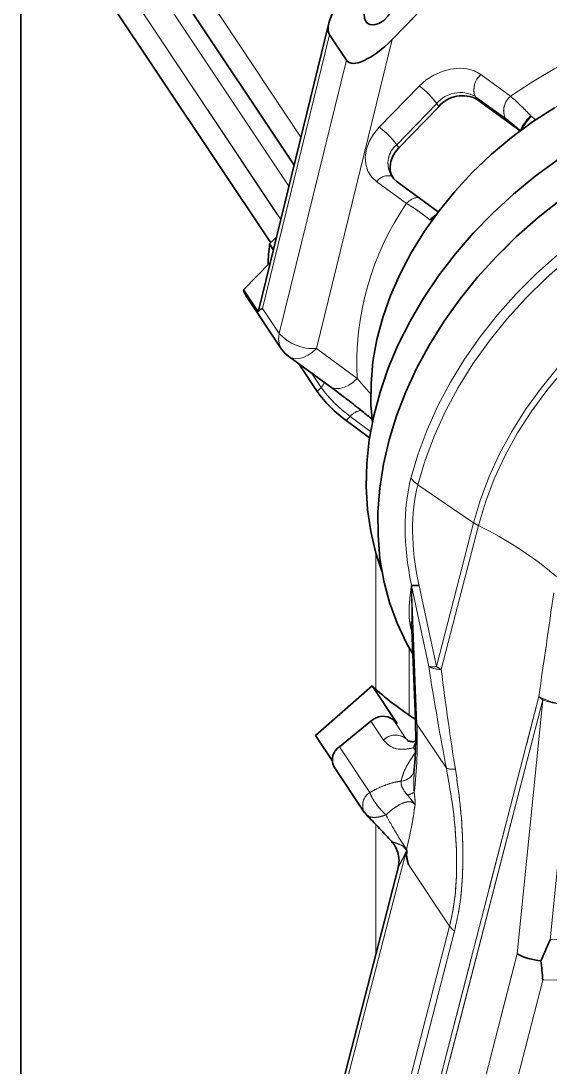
# Paper-space layout 'Blatt1' of a CAD drawing. Header units: millimetres. Extents: x 0 to 1189, y 0 to 841.
# Drawn here: x 577.15 to 586.22, y 129.61 to 147.53 of the extents above; entities that cross this region are included whole.
import ezdxf

# ---------------------------------------------------------------- set-up
doc = ezdxf.new("R2010")
doc.units = ezdxf.units.MM
doc.linetypes.add('PHANTOM', pattern=[12.7, 6.35, -1.27, 1.27, -1.27, 1.27, -1.27])

psp = doc.layouts.new('Blatt1')

# ---------------------------------------------------------------- linework, layer by layer
at = {"color": 7, "linetype": 'Continuous', "lineweight": 35}
for p, q in [((577.151, 76.563), (577.151, 165.158)), ((588.114, 151.948), (583.517, 147.215)), ((577.924, 148.993), (581.435, 143.73)), ((579.723, 148.226), (581.834, 145.061)), ((582.432, 147.496), (581.228, 142.59)), ((582.444, 147.292), (582.732, 146.861)), ((583.63, 145.357), (584.316, 146.063)), ((584.975, 146.186), (585.713, 145.65)), ((583.494, 144.904), (583.53, 144.85)), ((584.307, 144.263), (583.603, 144.774)), ((581.416, 143.711), (581.532, 143.83)), ((581.479, 143.616), (581.416, 143.711)), ((580.968, 142.924), (581.425, 143.395)), ((580.968, 142.924), (581.219, 142.548)), ((581.01, 142.826), (581.621, 141.91)), ((581.743, 141.783), (582.444, 141.274)), ((581.916, 141.657), (582.231, 141.185)), ((582.727, 140.686), (583.13, 140.393)), ((583.849, 137.245), (583.915, 135.563)), ((582.205, 135.289), (583.173, 136.143)), ((583.605, 135.497), (583.173, 136.143)), ((583.153, 135.537), (582.611, 135.097)), ((582.487, 134.865), (582.205, 135.289)), ((582.518, 134.762), (583.039, 133.98)), ((583.041, 133.98), (583.077, 133.934)), ((583.619, 133.025), (580.002, 119.036))]:
    psp.add_line(p, q, dxfattribs=at)
at = {"color": 7, "linetype": 'PHANTOM', "lineweight": 18}
for p, q in [((577.151, 76.563), (577.151, 165.158)), ((588.114, 151.948), (583.517, 147.215)), ((577.924, 148.993), (581.435, 143.73)), ((579.723, 148.226), (581.834, 145.061)), ((582.432, 147.496), (581.228, 142.59)), ((582.444, 147.292), (582.732, 146.861)), ((583.63, 145.357), (584.316, 146.063)), ((584.975, 146.186), (585.713, 145.65)), ((583.494, 144.904), (583.53, 144.85)), ((584.307, 144.263), (583.603, 144.774)), ((581.416, 143.711), (581.532, 143.83)), ((581.479, 143.616), (581.416, 143.711)), ((580.968, 142.924), (581.425, 143.395)), ((580.968, 142.924), (581.219, 142.548)), ((581.01, 142.826), (581.621, 141.91)), ((581.743, 141.783), (582.444, 141.274)), ((581.916, 141.657), (582.231, 141.185)), ((582.727, 140.686), (583.13, 140.393)), ((583.849, 137.245), (583.915, 135.563)), ((583.808, 136.796), (583.808, 135.64)), ((582.205, 135.289), (583.173, 136.143)), ((583.605, 135.497), (583.173, 136.143)), ((583.153, 135.537), (582.611, 135.097)), ((582.487, 134.865), (582.205, 135.289)), ((582.518, 134.762), (583.039, 133.98)), ((583.041, 133.98), (583.077, 133.934)), ((583.619, 133.025), (580.002, 119.036))]:
    psp.add_line(p, q, dxfattribs=at)
at = {"color": 8, "linetype": 'Continuous', "lineweight": 18}
for p, q in [((578.023, 149.5), (581.606, 144.13)), ((581.746, 144.701), (579.431, 148.171)), ((580.527, 147.678), (581.952, 145.541)), ((582.444, 147.292), (581.294, 142.608)), ((583.517, 147.215), (582.217, 141.918)), ((581.582, 142.177), (582.732, 146.861)), ((585.037, 146.614), (585.547, 146.243)), ((583.296, 145.71), (583.982, 146.416)), ((584.939, 146.24), (584.975, 146.186)), ((585.449, 145.87), (584.939, 146.24)), ((584.28, 146.117), (583.594, 145.411)), ((584.316, 146.063), (584.28, 146.117)), ((585.894, 145.907), (585.901, 145.899)), ((585.901, 145.899), (585.98, 145.839)), ((583.594, 145.411), (583.63, 145.357)), ((583.763, 144.407), (583.254, 144.778)), ((584.171, 144.118), (584.163, 144.125)), ((581.294, 142.608), (581.582, 142.177)), ((582.217, 141.918), (582.917, 141.409)), ((582.3, 141.255), (582.14, 141.494)), ((582.917, 141.409), (583.155, 141.13)), ((582.231, 141.185), (582.3, 141.255)), ((582.796, 140.756), (582.727, 140.686)), ((583.148, 140.501), (582.796, 140.756)), ((584.911, 138.937), (583.957, 139.588)), ((584.274, 136.473), (584.911, 138.937)), ((584.995, 138.888), (584.358, 136.424)), ((583.235, 136.087), (583.235, 138.428)), ((583.847, 137.86), (583.846, 137.87)), ((583.847, 137.86), (583.855, 137.244)), ((583.848, 137.859), (583.942, 135.485)), ((584.143, 136.474), (583.848, 137.859)), ((583.848, 137.859), (583.848, 137.859)), ((583.977, 137.87), (583.98, 137.857)), ((583.98, 137.857), (584.274, 136.473)), ((580.094, 113.001), (586.031, 135.959)), ((586.099, 135.905), (580.337, 113.622)), ((585.662, 131.549), (586.099, 135.905)), ((583.368, 135.214), (583.153, 135.537)), ((583.535, 135.563), (583.751, 135.24)), ((583.942, 135.485), (584.446, 134.73)), ((583.751, 135.24), (583.783, 135.209)), ((583.751, 135.24), (583.783, 135.211)), ((582.611, 135.097), (583.132, 134.315)), ((583.913, 135.038), (583.885, 135.08)), ((583.132, 134.315), (583.132, 134.315)), ((583.235, 131.541), (583.235, 133.767)), ((583.722, 133.175), (580.032, 118.905)), ((583.726, 133.19), (583.722, 133.175)), ((583.726, 133.19), (583.754, 133.301)), ((584.501, 132.027), (583.799, 133.08)), ((579.897, 114.221), (584.501, 132.027)), ((584.585, 131.94), (579.98, 114.133)), ((582.839, 120.632), (585.662, 131.549)), ((594.235, 131.198), (586.099, 131.098)), ((586.099, 131.098), (583.448, 120.845))]:
    psp.add_line(p, q, dxfattribs=at)
at = {"color": 8, "linetype": 'PHANTOM', "lineweight": 18}
for p, q in [((578.023, 149.5), (581.606, 144.13)), ((581.746, 144.701), (579.431, 148.171)), ((580.527, 147.678), (581.952, 145.541)), ((582.444, 147.292), (581.294, 142.608)), ((583.517, 147.215), (582.217, 141.918)), ((581.582, 142.177), (582.732, 146.861)), ((585.037, 146.614), (585.547, 146.243)), ((583.296, 145.71), (583.982, 146.416)), ((584.939, 146.24), (584.975, 146.186)), ((585.449, 145.87), (584.939, 146.24)), ((584.28, 146.117), (583.594, 145.411)), ((584.316, 146.063), (584.28, 146.117)), ((585.894, 145.907), (585.901, 145.899)), ((585.901, 145.899), (585.98, 145.839)), ((583.594, 145.411), (583.63, 145.357)), ((583.763, 144.407), (583.254, 144.778)), ((584.171, 144.118), (584.163, 144.125)), ((581.294, 142.608), (581.582, 142.177)), ((582.217, 141.918), (582.917, 141.409)), ((582.3, 141.255), (582.14, 141.494)), ((582.917, 141.409), (583.155, 141.13)), ((582.231, 141.185), (582.3, 141.255)), ((582.796, 140.756), (582.727, 140.686)), ((583.148, 140.501), (582.796, 140.756)), ((584.911, 138.937), (583.957, 139.588)), ((584.274, 136.473), (584.911, 138.937)), ((584.995, 138.888), (584.358, 136.424)), ((583.235, 136.087), (583.235, 138.428)), ((583.847, 137.86), (583.846, 137.87)), ((583.847, 137.86), (583.855, 137.244)), ((583.848, 137.859), (583.942, 135.485)), ((584.143, 136.474), (583.848, 137.859)), ((583.848, 137.859), (583.848, 137.859)), ((583.977, 137.87), (583.98, 137.857)), ((583.98, 137.857), (584.274, 136.473)), ((580.094, 113.001), (586.031, 135.959)), ((586.099, 135.905), (580.337, 113.622)), ((585.662, 131.549), (586.099, 135.905)), ((586.629, 135.824), (586.224, 131.794)), ((583.368, 135.214), (583.153, 135.537)), ((583.535, 135.563), (583.751, 135.24)), ((583.914, 135.6), (583.914, 135.572)), ((583.942, 135.485), (584.446, 134.73)), ((583.751, 135.24), (583.783, 135.209)), ((583.751, 135.24), (583.783, 135.211)), ((582.611, 135.097), (583.132, 134.315)), ((583.913, 135.038), (583.885, 135.08)), ((583.132, 134.315), (583.132, 134.315)), ((583.235, 131.541), (583.235, 133.767)), ((583.722, 133.175), (580.032, 118.905)), ((583.726, 133.19), (583.722, 133.175)), ((583.726, 133.19), (583.754, 133.301)), ((584.501, 132.027), (583.799, 133.08)), ((579.897, 114.221), (584.501, 132.027)), ((584.585, 131.94), (579.98, 114.133)), ((586.224, 131.794), (594.408, 131.895)), ((582.839, 120.632), (585.662, 131.549)), ((594.235, 131.198), (586.099, 131.098)), ((586.099, 131.098), (583.448, 120.845))]:
    psp.add_line(p, q, dxfattribs=at)
at = {"color": 7, "linetype": 'Continuous', "lineweight": 35, "flags": 128}
for points in [[(583.172, 147.935), (583.253, 148.001), (583.338, 148.041), (583.417, 148.05), (583.483, 148.027), (583.529, 147.975), (583.549, 147.899), (583.54, 147.807), (583.505, 147.71), (583.447, 147.618), (583.372, 147.541), (583.288, 147.487), (583.205, 147.462), (583.131, 147.469), (583.074, 147.507), (583.041, 147.572), (583.036, 147.657), (583.057, 147.753), (583.105, 147.849), (583.172, 147.935)], [(586.3, 146.045), (585.923, 145.801), (585.562, 145.534), (585.219, 145.247), (584.896, 144.941), (584.596, 144.618), (584.32, 144.281), (584.07, 143.931), (583.847, 143.57), (583.653, 143.202), (583.489, 142.828), (583.357, 142.451), (583.256, 142.072), (583.188, 141.695), (583.154, 141.322), (583.152, 140.955), (583.177, 140.654)], [(583.63, 145.357), (583.569, 145.284), (583.523, 145.204), (583.492, 145.122), (583.48, 145.04), (583.485, 144.961), (583.508, 144.889), (583.548, 144.826), (583.603, 144.774)], [(583.341, 138.106), (583.239, 138.414), (583.15, 138.783), (583.094, 139.164), (583.072, 139.555), (583.082, 139.954), (583.125, 140.358), (583.201, 140.766), (583.309, 141.175), (583.45, 141.584), (583.621, 141.989), (583.823, 142.389), (584.053, 142.782), (584.312, 143.165), (584.597, 143.537), (584.907, 143.895), (585.24, 144.238), (585.595, 144.564), (585.969, 144.871), (586.361, 145.157)], [(583.871, 136.688), (583.765, 136.875), (583.603, 137.215), (583.473, 137.571), (583.374, 137.942), (583.308, 138.325), (583.274, 138.718), (583.272, 139.12), (583.304, 139.528), (583.368, 139.94), (583.464, 140.355), (583.592, 140.769), (583.752, 141.181), (583.941, 141.59), (584.16, 141.992), (584.407, 142.386), (584.682, 142.769), (584.981, 143.14), (585.305, 143.497), (585.651, 143.839), (586.018, 144.162), (586.404, 144.466)]]:
    psp.add_lwpolyline(points, dxfattribs=at)
at = {"color": 7, "linetype": 'PHANTOM', "lineweight": 18, "flags": 128}
for points in [[(583.172, 147.935), (583.253, 148.001), (583.338, 148.041), (583.417, 148.05), (583.483, 148.027), (583.529, 147.975), (583.549, 147.899), (583.54, 147.807), (583.505, 147.71), (583.447, 147.618), (583.372, 147.541), (583.288, 147.487), (583.205, 147.462), (583.131, 147.469), (583.074, 147.507), (583.041, 147.572), (583.036, 147.657), (583.057, 147.753), (583.105, 147.849), (583.172, 147.935)], [(590.766, 146.947), (590.383, 147.012), (589.988, 147.047), (589.583, 147.052), (589.171, 147.027), (588.754, 146.972), (588.335, 146.887), (587.916, 146.773), (587.501, 146.631), (587.091, 146.462), (586.69, 146.266), (586.3, 146.045), (585.923, 145.801), (585.562, 145.534), (585.219, 145.247), (584.896, 144.941), (584.596, 144.618), (584.32, 144.281), (584.07, 143.931), (583.847, 143.57), (583.653, 143.202), (583.489, 142.828), (583.357, 142.451), (583.256, 142.072), (583.188, 141.695), (583.154, 141.322), (583.152, 140.955), (583.177, 140.654)], [(583.341, 138.106), (583.239, 138.414), (583.15, 138.783), (583.094, 139.164), (583.072, 139.555), (583.082, 139.954), (583.125, 140.358), (583.201, 140.766), (583.309, 141.175), (583.45, 141.584), (583.621, 141.989), (583.823, 142.389), (584.053, 142.782), (584.312, 143.165), (584.597, 143.537), (584.907, 143.895), (585.24, 144.238), (585.595, 144.564), (585.969, 144.871), (586.361, 145.157), (586.769, 145.421), (587.19, 145.661), (587.622, 145.877), (588.063, 146.067), (588.511, 146.23), (588.962, 146.365), (589.416, 146.471), (589.868, 146.548), (590.317, 146.596), (590.761, 146.614), (591.197, 146.602), (591.623, 146.56), (592.036, 146.489)], [(583.871, 136.688), (583.765, 136.875), (583.603, 137.215), (583.473, 137.571), (583.374, 137.942), (583.308, 138.325), (583.274, 138.718), (583.272, 139.12), (583.304, 139.528), (583.368, 139.94), (583.464, 140.355), (583.592, 140.769), (583.752, 141.181), (583.941, 141.59), (584.16, 141.992), (584.407, 142.386), (584.682, 142.769), (584.981, 143.14), (585.305, 143.497), (585.651, 143.839), (586.018, 144.162), (586.404, 144.466), (586.806, 144.749), (587.223, 145.01), (587.653, 145.248), (588.094, 145.46), (588.542, 145.647), (588.997, 145.806), (589.455, 145.938), (589.914, 146.042), (590.372, 146.117), (590.827, 146.162), (591.277, 146.178), (591.718, 146.164), (592.149, 146.121), (592.567, 146.049), (592.971, 145.947), (593.359, 145.817), (593.728, 145.66), (594.076, 145.475), (594.402, 145.265), (594.705, 145.029), (594.981, 144.77), (595.231, 144.489), (595.448, 144.194)], [(583.63, 145.357), (583.569, 145.284), (583.523, 145.204), (583.492, 145.122), (583.48, 145.04), (583.485, 144.961), (583.508, 144.889), (583.548, 144.826), (583.603, 144.774)]]:
    psp.add_lwpolyline(points, dxfattribs=at)
at = {"color": 8, "linetype": 'Continuous', "lineweight": 18, "flags": 128}
for points in [[(585.547, 146.243), (585.92, 146.491), (586.308, 146.714), (586.707, 146.912), (587.115, 147.083), (587.529, 147.226), (587.946, 147.34), (588.364, 147.425), (588.78, 147.479), (589.191, 147.502), (589.594, 147.495), (589.987, 147.458), (590.367, 147.389), (590.732, 147.291), (591.078, 147.164), (591.405, 147.008), (591.709, 146.824), (591.988, 146.614), (592.161, 146.461)], [(583.982, 146.416), (584.099, 146.52), (584.23, 146.605), (584.372, 146.668), (584.518, 146.708), (584.663, 146.723), (584.801, 146.711), (584.928, 146.675), (585.037, 146.614)], [(583.254, 144.778), (583.165, 144.86), (583.102, 144.961), (583.065, 145.077), (583.056, 145.203), (583.077, 145.334), (583.125, 145.466), (583.199, 145.593), (583.296, 145.71)], [(583.838, 139.701), (583.961, 140.116), (584.116, 140.529), (584.301, 140.939), (584.515, 141.342), (584.758, 141.737), (585.028, 142.123), (585.324, 142.496), (585.645, 142.856), (585.988, 143.2), (586.352, 143.526)], [(586.54, 143.46), (586.165, 143.132), (585.813, 142.786), (585.483, 142.423), (585.178, 142.046), (584.9, 141.655), (584.65, 141.254), (584.43, 140.845), (584.24, 140.429), (584.082, 140.01), (583.957, 139.588)], [(582.217, 141.918), (582.146, 141.854), (582.072, 141.804), (581.996, 141.767), (581.921, 141.747), (581.852, 141.744), (581.789, 141.758), (581.743, 141.783)], [(584.911, 138.937), (585.029, 139.333), (585.178, 139.727), (585.358, 140.117), (585.568, 140.501), (585.805, 140.876), (586.069, 141.241), (586.359, 141.594)], [(586.482, 141.579), (586.184, 141.224), (585.912, 140.855), (585.668, 140.474), (585.453, 140.086), (585.268, 139.69), (585.115, 139.29), (584.995, 138.888)], [(582.917, 141.409), (582.847, 141.345), (582.773, 141.295), (582.697, 141.258), (582.622, 141.238), (582.552, 141.235), (582.49, 141.249), (582.444, 141.274)], [(582.3, 141.255), (582.336, 141.299), (582.359, 141.336)]]:
    psp.add_lwpolyline(points, dxfattribs=at)
at = {"color": 8, "linetype": 'PHANTOM', "lineweight": 18, "flags": 128}
for points in [[(585.547, 146.243), (585.92, 146.491), (586.308, 146.714), (586.707, 146.912), (587.115, 147.083), (587.529, 147.226), (587.946, 147.34), (588.364, 147.425), (588.78, 147.479), (589.191, 147.502), (589.594, 147.495), (589.987, 147.458), (590.367, 147.389), (590.732, 147.291), (591.078, 147.164), (591.405, 147.008), (591.709, 146.824), (591.988, 146.614), (592.161, 146.461)], [(583.982, 146.416), (584.099, 146.52), (584.23, 146.605), (584.372, 146.668), (584.518, 146.708), (584.663, 146.723), (584.801, 146.711), (584.928, 146.675), (585.037, 146.614)], [(583.254, 144.778), (583.165, 144.86), (583.102, 144.961), (583.065, 145.077), (583.056, 145.203), (583.077, 145.334), (583.125, 145.466), (583.199, 145.593), (583.296, 145.71)], [(583.838, 139.701), (583.961, 140.116), (584.116, 140.529), (584.301, 140.939), (584.515, 141.342), (584.758, 141.737), (585.028, 142.123), (585.324, 142.496), (585.645, 142.856), (585.988, 143.2), (586.352, 143.526), (586.735, 143.834), (587.135, 144.121), (587.55, 144.385), (587.979, 144.626), (588.418, 144.843), (588.865, 145.034), (589.319, 145.197), (589.777, 145.334), (590.237, 145.442), (590.696, 145.521), (591.152, 145.57), (591.602, 145.591), (592.045, 145.581), (592.478, 145.543), (592.899, 145.474), (593.305, 145.377), (593.696, 145.251), (594.067, 145.097), (594.419, 144.917), (594.749, 144.71), (595.055, 144.477), (595.335, 144.221), (595.589, 143.943), (595.815, 143.643), (595.819, 143.638)], [(596.569, 140.961), (596.57, 140.994), (596.56, 141.401), (596.517, 141.798), (596.44, 142.184), (596.329, 142.556), (596.185, 142.913), (596.01, 143.253), (595.803, 143.574), (595.566, 143.873), (595.301, 144.151), (595.008, 144.404), (594.689, 144.632), (594.346, 144.834), (593.981, 145.007), (593.596, 145.153), (593.192, 145.269), (592.773, 145.355), (592.339, 145.411), (591.894, 145.436), (591.44, 145.431), (590.979, 145.394), (590.514, 145.328), (590.047, 145.23), (589.58, 145.104), (589.117, 144.948), (588.659, 144.764), (588.21, 144.552), (587.771, 144.315), (587.345, 144.053), (586.934, 143.767), (586.54, 143.46), (586.165, 143.132), (585.813, 142.786), (585.483, 142.423), (585.178, 142.046), (584.9, 141.655), (584.65, 141.254), (584.43, 140.845), (584.24, 140.429), (584.082, 140.01), (583.957, 139.588)], [(584.911, 138.937), (585.029, 139.333), (585.178, 139.727), (585.358, 140.117), (585.568, 140.501), (585.805, 140.876), (586.069, 141.241), (586.359, 141.594), (586.673, 141.932), (587.008, 142.253), (587.364, 142.557), (587.738, 142.841), (588.128, 143.103), (588.532, 143.342), (588.948, 143.557), (589.372, 143.747), (589.804, 143.91), (590.241, 144.046), (590.679, 144.153), (591.117, 144.232), (591.552, 144.281), (591.982, 144.302), (592.405, 144.292), (592.817, 144.253), (593.217, 144.184), (593.602, 144.087), (593.971, 143.961), (594.321, 143.808), (594.65, 143.627), (594.957, 143.421), (595.239, 143.19), (595.496, 142.936), (595.725, 142.66), (595.925, 142.363), (596.096, 142.048), (596.237, 141.715), (596.345, 141.368), (596.422, 141.007), (596.466, 140.635), (596.478, 140.254), (596.456, 139.866), (596.442, 139.737)], [(596.299, 139.027), (596.386, 139.428), (596.439, 139.827), (596.459, 140.221), (596.444, 140.607), (596.396, 140.983), (596.314, 141.348), (596.198, 141.699), (596.05, 142.033), (595.87, 142.349), (595.66, 142.646), (595.42, 142.921), (595.152, 143.173), (594.858, 143.399), (594.539, 143.6), (594.197, 143.774), (593.834, 143.919), (593.452, 144.035), (593.055, 144.122), (592.643, 144.178), (592.219, 144.203), (591.786, 144.198), (591.346, 144.162), (590.902, 144.095), (590.457, 143.999), (590.013, 143.872), (589.573, 143.717), (589.139, 143.534), (588.713, 143.324), (588.299, 143.088), (587.899, 142.829), (587.515, 142.546), (587.15, 142.242), (586.804, 141.919), (586.482, 141.579), (586.184, 141.224), (585.912, 140.855), (585.668, 140.474), (585.453, 140.086), (585.268, 139.69), (585.115, 139.29), (584.995, 138.888)], [(582.217, 141.918), (582.146, 141.854), (582.072, 141.804), (581.996, 141.767), (581.921, 141.747), (581.852, 141.744), (581.789, 141.758), (581.743, 141.783)], [(582.917, 141.409), (582.847, 141.345), (582.773, 141.295), (582.697, 141.258), (582.622, 141.238), (582.552, 141.235), (582.49, 141.249), (582.444, 141.274)], [(582.3, 141.255), (582.336, 141.299), (582.359, 141.336)]]:
    psp.add_lwpolyline(points, dxfattribs=at)
at = {"color": 8, "linetype": 'Continuous', "lineweight": 18}
for centre, radius, start, end in [((585.25, 146.358), 0.332, 129.8098, 200.7961), ((583.149, 145.29), 1.401, 36.1585, 53.4928), ((584.685, 145.773), 0.532, 61.488, 139.7031), ((585.76, 145.988), 0.332, 129.8098, 200.7961), ((586.38, 145.376), 0.72, 132.4918, 157.6153), ((586.629, 145.201), 1.008, 136.1847, 152.6291), ((582.463, 144.584), 1.401, 36.1585, 53.4928), ((583.848, 145.098), 0.403, 129.0189, 208.6897), ((583.45, 144.642), 0.239, 74.0303, 145.3611), ((583.994, 144.21), 0.303, 95.7408, 139.4809), ((587.743, 141.666), 4.832, 145.4364, 183.0495), ((584.829, 143.47), 0.934, 126.2949, 135.4554), ((584.988, 143.248), 1.193, 128.4012, 133.1641), ((581.902, 142.087), 0.332, 164.3771, 212.2836), ((582.171, 142.715), 0.798, 222.4038, 273.2528), ((584.185, 142.633), 2.335, 216.1585, 233.4928), ((583.03, 140.555), 0.309, 97.8375, 139.2421), ((584.194, 139.955), 0.437, 215.4661, 237.0718), ((585.326, 139.55), 0.74, 235.8905, 243.4376), ((582.051, 132.903), 6.67, 50.0485, 63.8104), ((583.913, 138.386), 0.52, 262.6136, 277.0963), ((584.213, 136.982), 0.513, 262.0979, 276.7887), ((584.344, 136.847), 0.424, 241.6838, 271.9144), ((584.689, 137.086), 0.74, 235.8905, 243.4376), ((586.562, 136.916), 1.094, 240.9576, 273.51), ((586.4, 136.351), 0.539, 226.6555, 235.9853), ((586.531, 136.958), 1.138, 247.7138, 274.9445), ((576.594, 135.206), 7.354, 353.0539, 2.1714), ((584.064, 135.57), 0.149, 182.6635, 214.8834), ((583.575, 135.001), 0.297, 53.6852, 134.1892), ((584.083, 135.056), 0.199, 147.5977, 173.2551), ((583.651, 134.769), 0.261, 274.0329, 340.1159), ((584.569, 135.141), 0.429, 253.2833, 274.2311), ((583.269, 134.096), 0.257, 122.0498, 206.9735), ((583.269, 134.096), 0.258, 122.0605, 206.8893), ((583.598, 134.888), 0.643, 286.2546, 297.3415), ((575.785, 135.255), 8.205, 346.5093, 351.9487), ((584.826, 132.253), 0.395, 214.8138, 232.3948)]:
    psp.add_arc(centre, radius, start, end, dxfattribs=at)
at = {"color": 8, "linetype": 'PHANTOM', "lineweight": 18}
for centre, radius, start, end in [((585.25, 146.358), 0.332, 129.8098, 200.7961), ((583.149, 145.29), 1.401, 36.1585, 53.4928), ((584.685, 145.773), 0.532, 61.488, 139.7031), ((585.76, 145.988), 0.332, 129.8098, 200.7961), ((586.38, 145.376), 0.72, 132.4918, 157.6153), ((586.629, 145.201), 1.008, 136.1847, 152.6291), ((582.463, 144.584), 1.401, 36.1585, 53.4928), ((583.848, 145.098), 0.403, 129.0189, 208.6897), ((583.45, 144.642), 0.239, 74.0303, 145.3611), ((583.994, 144.21), 0.303, 95.7408, 139.4809), ((587.743, 141.666), 4.832, 145.4364, 183.0495), ((584.829, 143.47), 0.934, 126.2949, 135.4554), ((584.988, 143.248), 1.193, 128.4012, 133.1641), ((581.902, 142.087), 0.332, 164.3771, 212.2836), ((582.171, 142.715), 0.798, 222.4038, 273.2528), ((584.185, 142.633), 2.335, 216.1585, 233.4928), ((583.03, 140.555), 0.309, 97.8375, 139.2421), ((584.194, 139.955), 0.437, 215.4661, 237.0718), ((585.326, 139.55), 0.74, 235.8905, 243.4376), ((582.051, 132.903), 6.67, 50.0485, 63.8104), ((583.913, 138.386), 0.52, 262.6136, 277.0963), ((584.213, 136.982), 0.513, 262.0979, 276.7887), ((584.344, 136.847), 0.424, 241.6838, 271.9144), ((584.689, 137.086), 0.74, 235.8905, 243.4376), ((586.562, 136.916), 1.094, 240.9576, 273.51), ((586.4, 136.351), 0.539, 226.6555, 235.9853), ((586.531, 136.958), 1.138, 247.7138, 274.9445), ((576.594, 135.206), 7.354, 353.0539, 2.1714), ((584.064, 135.57), 0.149, 182.6635, 214.8834), ((583.575, 135.001), 0.297, 53.6852, 134.1892), ((584.083, 135.056), 0.199, 147.5977, 173.2551), ((583.651, 134.769), 0.261, 274.0329, 340.1159), ((584.569, 135.141), 0.429, 253.2833, 274.2311), ((583.269, 134.096), 0.257, 122.0498, 206.9735), ((583.269, 134.096), 0.258, 122.0605, 206.8893), ((583.598, 134.888), 0.643, 286.2546, 297.3415), ((575.785, 135.255), 8.205, 346.5093, 351.9487), ((584.826, 132.253), 0.395, 214.8138, 232.3948)]:
    psp.add_arc(centre, radius, start, end, dxfattribs=at)
at = {"color": 7, "linetype": 'Continuous', "lineweight": 35}
for centre, radius, start, end in [((584.721, 145.719), 0.532, 61.488, 139.7031), ((585.898, 143.193), 4.512, 173.413, 177.911), ((581.257, 142.99), 0.297, 192.9187, 213.6082), ((582.037, 142.187), 0.5, 213.7069, 234.015), ((584.116, 142.562), 2.335, 216.1585, 233.4928), ((586.523, 139.719), 4.9, 226.8717, 237.8396), ((583.36, 135.324), 0.297, 53.6852, 134.1892), ((586.839, 138.943), 4.726, 225.6479, 226.81), ((582.748, 134.878), 0.258, 122.0609, 206.8847)]:
    psp.add_arc(centre, radius, start, end, dxfattribs=at)
at = {"color": 7, "linetype": 'PHANTOM', "lineweight": 18}
for centre, radius, start, end in [((584.721, 145.719), 0.532, 61.488, 139.7031), ((585.898, 143.193), 4.512, 173.413, 177.911), ((581.257, 142.99), 0.297, 192.9187, 213.6082), ((582.037, 142.187), 0.5, 213.7069, 234.015), ((584.116, 142.562), 2.335, 216.1585, 233.4928), ((586.523, 139.719), 4.9, 226.8716, 237.8245), ((583.36, 135.324), 0.297, 53.6852, 134.1892), ((586.839, 138.943), 4.726, 225.6479, 226.81), ((582.748, 134.878), 0.258, 122.0609, 206.8847)]:
    psp.add_arc(centre, radius, start, end, dxfattribs=at)
at = {"color": 7, "linetype": 'Continuous', "lineweight": 35}
for centre, major_axis, ratio, start_param, end_param in [((583.05, 147.915), (0.587, 0.645), 0.361808, 1.480859, 3.051655), ((583.337, 147.484), (0.587, 0.645), 0.361808, 3.051655, 4.622451), ((581.749, 142.618), (0.535, 0.094), 0.22336, 2.545899, 2.960482), ((581.845, 143.009), (0.587, 0.645), 0.361808, 2.553922, 2.637073), ((585.997, 131.668), (0.493, -0.088), 0.445973, 4.047591, 4.934407)]:
    psp.add_ellipse(centre, major_axis=major_axis, ratio=ratio, start_param=start_param, end_param=end_param, dxfattribs=at)
at = {"color": 7, "linetype": 'PHANTOM', "lineweight": 18}
for centre, major_axis, ratio, start_param, end_param in [((583.05, 147.915), (0.587, 0.645), 0.361808, 1.480859, 3.051655), ((583.337, 147.484), (0.587, 0.645), 0.361808, 3.051655, 4.622451), ((581.749, 142.618), (0.535, 0.094), 0.22336, 2.545899, 2.960482), ((581.845, 143.009), (0.587, 0.645), 0.361808, 2.553922, 2.637073), ((585.997, 131.668), (0.493, -0.088), 0.445973, 4.047591, 4.934407)]:
    psp.add_ellipse(centre, major_axis=major_axis, ratio=ratio, start_param=start_param, end_param=end_param, dxfattribs=at)
at = {"color": 8, "linetype": 'Continuous', "lineweight": 18}
for centre, major_axis, ratio, start_param, end_param in [((595.032, 132.384), (10.768, -8.207), 0.414905, 3.314407, 3.586475), ((594.696, 132.265), (10.347, -8.132), 0.393277, 3.312287, 3.584355), ((580.356, 128.984), (5.839, 31.747), 0.137978, 4.959231, 5.016942), ((584.821, 147.937), (-1.005, 16.957), 0.107614, 2.306641, 2.457176), ((585.287, 148.054), (-0.493, 16.918), 0.102848, 2.325756, 2.476291)]:
    psp.add_ellipse(centre, major_axis=major_axis, ratio=ratio, start_param=start_param, end_param=end_param, dxfattribs=at)
at = {"color": 8, "linetype": 'PHANTOM', "lineweight": 18}
for centre, major_axis, ratio, start_param, end_param in [((595.032, 132.384), (10.768, -8.207), 0.414905, 3.314407, 3.586475), ((594.696, 132.265), (10.347, -8.132), 0.393277, 3.312287, 3.584355), ((580.356, 128.984), (5.839, 31.747), 0.137978, 4.959231, 5.016942), ((584.821, 147.937), (-1.005, 16.957), 0.107614, 2.306641, 2.457176), ((585.287, 148.054), (-0.493, 16.918), 0.102848, 2.325756, 2.476291)]:
    psp.add_ellipse(centre, major_axis=major_axis, ratio=ratio, start_param=start_param, end_param=end_param, dxfattribs=at)
at = {"color": 8, "linetype": 'Continuous', "lineweight": 18}
for points, knots in [([(585.547, 146.243), (585.609, 146.187), (585.719, 146.088), (585.841, 145.962), (585.894, 145.907)], [0, 0, 0, 0, 0.565827, 1, 1, 1, 1]), ([(585.715, 145.65), (585.654, 145.704), (585.56, 145.787), (585.478, 145.849), (585.449, 145.87)], [0, 0, 0, 0, 0.652852, 1, 1, 1, 1]), ([(584.163, 144.125), (584.092, 144.181), (583.952, 144.289), (583.825, 144.368), (583.763, 144.407)], [0, 0, 0, 0, 0.5115423, 1, 1, 1, 1]), ([(583.857, 137.05), (583.845, 137.094), (583.804, 137.25), (583.804, 137.52), (583.832, 137.753), (583.846, 137.87)], [0, 0, 0, 0, 0.16217, 0.579678, 1, 1, 1, 1]), ([(583.848, 137.859), (583.848, 137.86), (583.848, 137.86), (583.847, 137.86), (583.847, 137.86)], [0, 0, 0, 0, 0.4821026, 1, 1, 1, 1]), ([(583.98, 137.857), (583.976, 137.857), (583.946, 137.855), (583.893, 137.853), (583.864, 137.857), (583.848, 137.859)], [0, 0, 0, 0, 0.057323, 0.50033, 1, 1, 1, 1]), ([(583.885, 135.08), (583.81, 135.066), (583.661, 135.04), (583.478, 135.091), (583.404, 135.174), (583.368, 135.214)], [0, 0, 0, 0, 0.34238, 0.684767, 1, 1, 1, 1]), ([(583.669, 134.509), (583.682, 134.557), (583.709, 134.653), (583.792, 134.826), (583.876, 134.945), (583.927, 135.017)], [0, 0, 0, 0, 0.279453, 0.567939, 1, 1, 1, 1]), ([(583.895, 134.64), (583.892, 134.601), (583.883, 134.493), (583.889, 134.386), (583.893, 134.317)], [0, 0, 0, 0, 0.355769, 1, 1, 1, 1]), ([(584.501, 132.027), (584.524, 132.126), (584.569, 132.324), (584.621, 132.753), (584.63, 133.322), (584.572, 134.026), (584.488, 134.495), (584.446, 134.73)], [0, 0, 0, 0, 0.120649, 0.241337, 0.491687, 0.744744, 1, 1, 1, 1]), ([(584.601, 134.713), (584.63, 134.512), (584.689, 134.109), (584.732, 133.499), (584.731, 132.888), (584.681, 132.361), (584.611, 132.058), (584.585, 131.94)], [0, 0, 0, 0, 0.211769, 0.424345, 0.641147, 0.861047, 1, 1, 1, 1]), ([(583.132, 134.315), (583.174, 134.337), (583.269, 134.389), (583.422, 134.453), (583.561, 134.494), (583.642, 134.505), (583.669, 134.509)], [0, 0, 0, 0, 0.229954, 0.53364, 0.844488, 1, 1, 1, 1]), ([(583.778, 134.271), (583.745, 134.311), (583.691, 134.377), (583.667, 134.465), (583.669, 134.502), (583.669, 134.509)], [0, 0, 0, 0, 0.558377, 0.915295, 1, 1, 1, 1]), ([(583.132, 134.315), (583.145, 134.284), (583.171, 134.222), (583.244, 134.113), (583.314, 134.028), (583.371, 133.97), (583.397, 133.945), (583.41, 133.933), (583.41, 133.933)], [0, 0, 0, 0, 0.259822, 0.519379, 0.785531, 0.890659, 0.997538, 1, 1, 1, 1]), ([(583.909, 134.106), (583.908, 134.107), (583.908, 134.107), (583.908, 134.108), (583.907, 134.109), (583.906, 134.11), (583.904, 134.113), (583.901, 134.118), (583.867, 134.167), (583.821, 134.221), (583.778, 134.271)], [0, 0, 0, 0, 0.006946, 0.01098, 0.015013, 0.02308, 0.039211, 0.071456, 0.135816, 1, 1, 1, 1]), ([(583.893, 134.317), (583.898, 134.283), (583.906, 134.231), (583.91, 134.166), (583.91, 134.132), (583.91, 134.115), (583.909, 134.11), (583.909, 134.108), (583.909, 134.107), (583.909, 134.106)], [0, 0, 0, 0, 0.476744, 0.729187, 0.905968, 0.968027, 0.989207, 0.991159, 1, 1, 1, 1]), ([(583.909, 134.106), (583.893, 134.123), (583.862, 134.155), (583.779, 134.161), (583.644, 134.118), (583.513, 134.025), (583.428, 133.949), (583.41, 133.933)], [0, 0, 0, 0, 0.140775, 0.280628, 0.506224, 0.894514, 1, 1, 1, 1]), ([(583.41, 133.933), (583.41, 133.933), (583.377, 133.919), (583.303, 133.895), (583.2, 133.884), (583.118, 133.897), (583.092, 133.925), (583.081, 133.936)], [0, 0, 0, 0, 0.0027092, 0.2361158, 0.5293028, 0.8148623, 1, 1, 1, 1]), ([(583.41, 133.933), (583.44, 133.876), (583.494, 133.775), (583.584, 133.621), (583.663, 133.494), (583.726, 133.398), (583.752, 133.358), (583.763, 133.341)], [0, 0, 0, 0, 0.286518, 0.507047, 0.72908, 0.885686, 1, 1, 1, 1]), ([(583.508, 133.482), (583.511, 133.478), (583.52, 133.465), (583.599, 133.445), (583.708, 133.403), (583.75, 133.341), (583.767, 133.316)], [0, 0, 0, 0, 0.10704, 0.417162, 0.760929, 1, 1, 1, 1]), ([(583.754, 133.301), (583.754, 133.301), (583.754, 133.301), (583.754, 133.301), (583.754, 133.301), (583.753, 133.299), (583.749, 133.291), (583.736, 133.259), (583.706, 133.194), (583.663, 133.113), (583.627, 133.051), (583.622, 133.03), (583.62, 133.023)], [0, 0, 0, 0, 0.000304, 0.000708, 0.001485, 0.004519, 0.016527, 0.064396, 0.256099, 0.551688, 0.856534, 1, 1, 1, 1])]:
    psp.add_open_spline(points, degree=3, knots=knots, dxfattribs=at)
at = {"color": 8, "linetype": 'PHANTOM', "lineweight": 18}
for points, knots in [([(585.547, 146.243), (585.609, 146.187), (585.719, 146.088), (585.841, 145.962), (585.894, 145.907)], [0, 0, 0, 0, 0.565827, 1, 1, 1, 1]), ([(585.715, 145.65), (585.654, 145.704), (585.56, 145.787), (585.478, 145.849), (585.449, 145.87)], [0, 0, 0, 0, 0.652852, 1, 1, 1, 1]), ([(584.163, 144.125), (584.092, 144.181), (583.952, 144.289), (583.825, 144.368), (583.763, 144.407)], [0, 0, 0, 0, 0.511542, 1, 1, 1, 1]), ([(583.857, 137.05), (583.845, 137.094), (583.804, 137.25), (583.804, 137.52), (583.832, 137.753), (583.846, 137.87)], [0, 0, 0, 0, 0.16217, 0.579678, 1, 1, 1, 1]), ([(583.848, 137.859), (583.848, 137.86), (583.848, 137.86), (583.847, 137.86), (583.847, 137.86)], [0, 0, 0, 0, 0.482103, 1, 1, 1, 1]), ([(583.98, 137.857), (583.976, 137.857), (583.946, 137.855), (583.893, 137.853), (583.864, 137.857), (583.848, 137.859)], [0, 0, 0, 0, 0.0573228, 0.5003301, 1, 1, 1, 1]), ([(583.885, 135.08), (583.81, 135.066), (583.661, 135.04), (583.478, 135.091), (583.404, 135.174), (583.368, 135.214)], [0, 0, 0, 0, 0.34238, 0.684767, 1, 1, 1, 1]), ([(583.669, 134.509), (583.682, 134.557), (583.709, 134.653), (583.792, 134.826), (583.876, 134.945), (583.927, 135.017)], [0, 0, 0, 0, 0.279453, 0.567939, 1, 1, 1, 1]), ([(583.895, 134.64), (583.892, 134.601), (583.883, 134.493), (583.889, 134.386), (583.893, 134.317)], [0, 0, 0, 0, 0.355769, 1, 1, 1, 1]), ([(584.501, 132.027), (584.524, 132.126), (584.569, 132.324), (584.621, 132.753), (584.63, 133.322), (584.572, 134.026), (584.488, 134.495), (584.446, 134.73)], [0, 0, 0, 0, 0.120649, 0.241337, 0.491687, 0.744744, 1, 1, 1, 1]), ([(584.601, 134.713), (584.63, 134.512), (584.689, 134.109), (584.732, 133.499), (584.731, 132.888), (584.681, 132.361), (584.611, 132.058), (584.585, 131.94)], [0, 0, 0, 0, 0.211769, 0.424345, 0.641147, 0.861047, 1, 1, 1, 1]), ([(583.132, 134.315), (583.174, 134.337), (583.269, 134.389), (583.422, 134.453), (583.561, 134.494), (583.642, 134.505), (583.669, 134.509)], [0, 0, 0, 0, 0.229954, 0.53364, 0.844488, 1, 1, 1, 1]), ([(583.778, 134.271), (583.745, 134.311), (583.691, 134.377), (583.667, 134.465), (583.669, 134.502), (583.669, 134.509)], [0, 0, 0, 0, 0.558377, 0.915295, 1, 1, 1, 1]), ([(583.132, 134.315), (583.145, 134.284), (583.171, 134.222), (583.244, 134.113), (583.314, 134.028), (583.371, 133.97), (583.397, 133.945), (583.41, 133.933), (583.41, 133.933)], [0, 0, 0, 0, 0.259822, 0.519379, 0.785531, 0.890659, 0.997538, 1, 1, 1, 1]), ([(583.909, 134.106), (583.908, 134.107), (583.908, 134.107), (583.908, 134.108), (583.907, 134.109), (583.906, 134.11), (583.904, 134.113), (583.901, 134.118), (583.867, 134.167), (583.821, 134.221), (583.778, 134.271)], [0, 0, 0, 0, 0.006946, 0.01098, 0.015013, 0.02308, 0.039211, 0.071456, 0.135816, 1, 1, 1, 1]), ([(583.893, 134.317), (583.898, 134.283), (583.906, 134.231), (583.91, 134.166), (583.91, 134.132), (583.91, 134.115), (583.909, 134.11), (583.909, 134.108), (583.909, 134.107), (583.909, 134.106)], [0, 0, 0, 0, 0.476744, 0.729187, 0.905968, 0.968027, 0.989207, 0.991159, 1, 1, 1, 1]), ([(583.909, 134.106), (583.893, 134.123), (583.862, 134.155), (583.779, 134.161), (583.644, 134.118), (583.513, 134.025), (583.428, 133.949), (583.41, 133.933)], [0, 0, 0, 0, 0.140775, 0.280628, 0.506224, 0.894514, 1, 1, 1, 1]), ([(583.41, 133.933), (583.41, 133.933), (583.377, 133.919), (583.303, 133.895), (583.2, 133.884), (583.118, 133.897), (583.092, 133.925), (583.081, 133.936)], [0, 0, 0, 0, 0.002709, 0.236116, 0.529303, 0.814862, 1, 1, 1, 1]), ([(583.41, 133.933), (583.44, 133.876), (583.494, 133.775), (583.584, 133.621), (583.663, 133.494), (583.726, 133.398), (583.752, 133.358), (583.763, 133.341)], [0, 0, 0, 0, 0.286518, 0.507047, 0.72908, 0.885686, 1, 1, 1, 1]), ([(583.508, 133.482), (583.511, 133.478), (583.52, 133.465), (583.599, 133.445), (583.708, 133.403), (583.75, 133.341), (583.767, 133.316)], [0, 0, 0, 0, 0.10704, 0.417162, 0.760929, 1, 1, 1, 1]), ([(583.754, 133.301), (583.754, 133.301), (583.754, 133.301), (583.754, 133.301), (583.754, 133.301), (583.753, 133.299), (583.749, 133.291), (583.736, 133.259), (583.706, 133.194), (583.663, 133.113), (583.627, 133.051), (583.622, 133.03), (583.62, 133.023)], [0, 0, 0, 0, 0.000304, 0.000708, 0.001485, 0.004519, 0.016527, 0.064396, 0.256099, 0.551688, 0.856534, 1, 1, 1, 1])]:
    psp.add_open_spline(points, degree=3, knots=knots, dxfattribs=at)
at = {"color": 7, "linetype": 'Continuous', "lineweight": 35}
for points, knots in [([(582.444, 141.274), (582.486, 141.243), (582.596, 141.163), (582.792, 141.012), (582.999, 140.85), (583.136, 140.738), (583.189, 140.696)], [0, 0, 0, 0, 0.180695, 0.471586, 0.796237, 1, 1, 1, 1]), ([(583.915, 135.563), (583.917, 135.486), (583.924, 135.259), (583.918, 134.952), (583.895, 134.719), (583.887, 134.64)], [0, 0, 0, 0, 0.254046, 0.74775, 1, 1, 1, 1]), ([(583.917, 135.193), (583.909, 135.191), (583.873, 135.183), (583.829, 135.187), (583.79, 135.197), (583.782, 135.202), (583.779, 135.207), (583.779, 135.208)], [0, 0, 0, 0, 0.078066, 0.354752, 0.628167, 0.934668, 1, 1, 1, 1]), ([(583.078, 133.932), (583.11, 133.898), (583.182, 133.823), (583.296, 133.703), (583.407, 133.586), (583.475, 133.512), (583.505, 133.479)], [0, 0, 0, 0, 0.2442441, 0.5301889, 0.7921776, 1, 1, 1, 1]), ([(583.503, 133.479), (583.524, 133.454), (583.573, 133.397), (583.616, 133.292), (583.636, 133.18), (583.634, 133.091), (583.621, 133.041), (583.616, 133.024)], [0, 0, 0, 0, 0.2008079, 0.4560562, 0.6846695, 0.8927588, 1, 1, 1, 1]), ([(583.763, 133.341), (583.763, 133.341), (583.764, 133.332), (583.766, 133.324), (583.767, 133.316)], [0, 0, 0, 0, 0.053596, 1, 1, 1, 1]), ([(583.799, 133.08), (583.791, 133.107), (583.776, 133.151), (583.764, 133.217), (583.759, 133.262), (583.758, 133.289), (583.756, 133.299), (583.755, 133.301), (583.755, 133.301), (583.754, 133.301)], [0, 0, 0, 0, 0.401436, 0.673286, 0.853842, 0.97431, 0.98565, 0.993474, 1, 1, 1, 1]), ([(583.767, 133.316), (583.767, 133.312), (583.769, 133.297), (583.764, 133.27), (583.764, 133.225), (583.775, 133.156), (583.79, 133.11), (583.799, 133.08)], [0, 0, 0, 0, 0.051095, 0.170997, 0.336627, 0.566721, 1, 1, 1, 1]), ([(586.224, 131.794), (586.224, 131.793), (586.173, 131.671), (586.12, 131.551), (586.067, 131.434)], [0, 0, 0, 0, 0.010904, 1, 1, 1, 1]), ([(586.067, 131.434), (586.079, 131.322), (586.09, 131.208), (586.099, 131.099), (586.099, 131.098)], [0, 0, 0, 0, 0.989075, 1, 1, 1, 1])]:
    psp.add_open_spline(points, degree=3, knots=knots, dxfattribs=at)
at = {"color": 7, "linetype": 'PHANTOM', "lineweight": 18}
for points, knots in [([(582.444, 141.274), (582.486, 141.243), (582.596, 141.163), (582.792, 141.012), (582.999, 140.85), (583.136, 140.738), (583.189, 140.696)], [0, 0, 0, 0, 0.180695, 0.471586, 0.796237, 1, 1, 1, 1]), ([(583.915, 135.563), (583.917, 135.486), (583.924, 135.259), (583.918, 134.952), (583.895, 134.719), (583.887, 134.64)], [0, 0, 0, 0, 0.254046, 0.74775, 1, 1, 1, 1]), ([(583.914, 135.192), (583.907, 135.19), (583.872, 135.183), (583.829, 135.187), (583.79, 135.197), (583.782, 135.202), (583.779, 135.207), (583.779, 135.208)], [0, 0, 0, 0, 0.068605, 0.348131, 0.624351, 0.933998, 1, 1, 1, 1]), ([(583.078, 133.932), (583.11, 133.898), (583.182, 133.823), (583.296, 133.703), (583.407, 133.586), (583.475, 133.512), (583.505, 133.479)], [0, 0, 0, 0, 0.244244, 0.530189, 0.792178, 1, 1, 1, 1]), ([(583.503, 133.479), (583.524, 133.454), (583.573, 133.397), (583.616, 133.292), (583.636, 133.18), (583.634, 133.091), (583.621, 133.041), (583.616, 133.024)], [0, 0, 0, 0, 0.200784, 0.456035, 0.684651, 0.892742, 1, 1, 1, 1]), ([(583.763, 133.341), (583.763, 133.341), (583.764, 133.332), (583.766, 133.324), (583.767, 133.316)], [0, 0, 0, 0, 0.053596, 1, 1, 1, 1]), ([(583.799, 133.08), (583.791, 133.107), (583.776, 133.151), (583.764, 133.217), (583.759, 133.262), (583.758, 133.289), (583.756, 133.299), (583.755, 133.301), (583.755, 133.301), (583.754, 133.301)], [0, 0, 0, 0, 0.401436, 0.673286, 0.853842, 0.97431, 0.98565, 0.993474, 1, 1, 1, 1]), ([(583.767, 133.316), (583.767, 133.312), (583.769, 133.297), (583.764, 133.27), (583.764, 133.225), (583.775, 133.156), (583.79, 133.11), (583.799, 133.08)], [0, 0, 0, 0, 0.051095, 0.170997, 0.336627, 0.566721, 1, 1, 1, 1]), ([(586.224, 131.794), (586.224, 131.793), (586.173, 131.671), (586.12, 131.551), (586.067, 131.434)], [0, 0, 0, 0, 0.010904, 1, 1, 1, 1]), ([(586.067, 131.434), (586.079, 131.322), (586.09, 131.208), (586.099, 131.099), (586.099, 131.098)], [0, 0, 0, 0, 0.989075, 1, 1, 1, 1])]:
    psp.add_open_spline(points, degree=3, knots=knots, dxfattribs=at)

doc.saveas('drawing.dxf')
